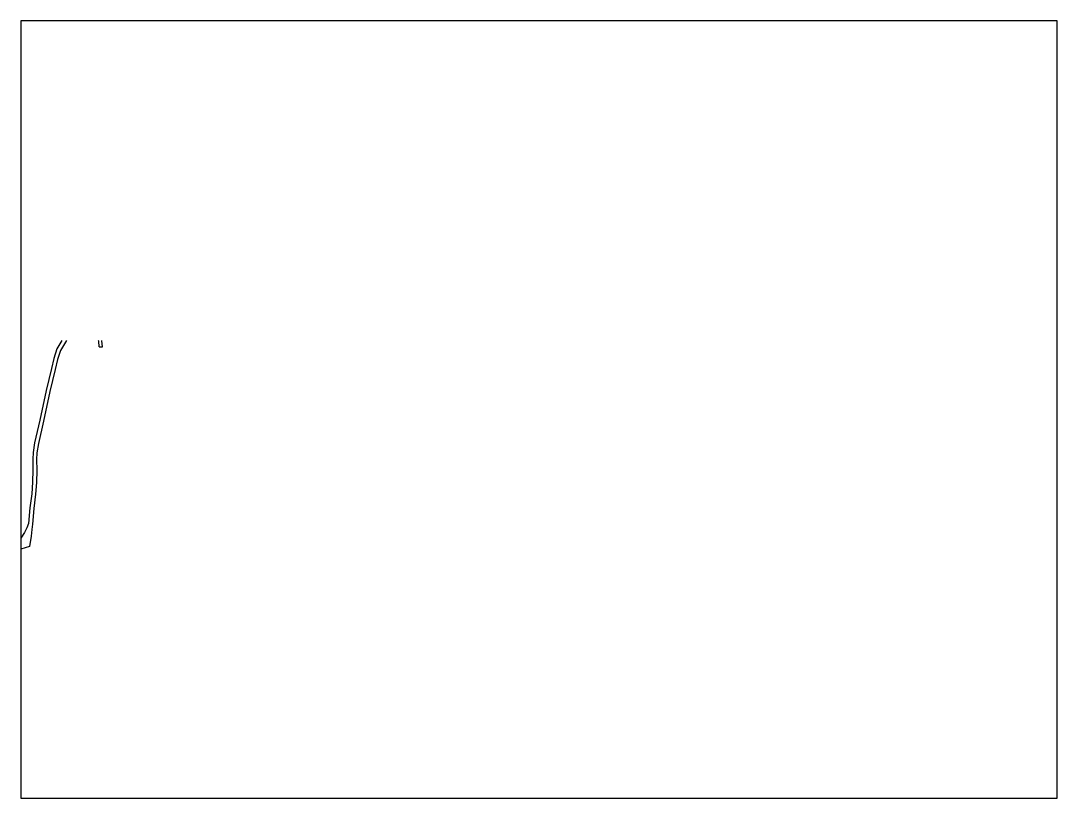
# Model space of a CAD drawing. Header units: metres. Extents: x -24000 to -20000, y -99000 to -96000.
# Drawn here: x -22400 to -21600, y -97800 to -97200 of the extents above; entities that cross this region are included whole.
import ezdxf

# ---------------------------------------------------------------- set-up
doc = ezdxf.new("R2010")
doc.units = ezdxf.units.M
doc.header["$LTSCALE"] = 2.5
doc.layers.add('図郭', color=7, linetype='Continuous')
doc.layers.add('道路', color=7, linetype='Continuous')

msp = doc.modelspace()

# ---------------------------------------------------------------- linework, layer by layer
at = {"layer": '図郭'}
msp.add_lwpolyline([(-22400, -97800), (-21600, -97800), (-21600, -97200), (-22400, -97200)], close=True, dxfattribs=at)
at = {"layer": '道路'}
for points in [[(-22368.22, -97446.74), (-22372.01, -97453.26), (-22374.55, -97460.6), (-22376.31, -97468.46), (-22380.44, -97485.45), (-22385.3, -97508.26), (-22389.27, -97525.66), (-22390.46, -97533.16), (-22390.71, -97538.39), (-22390.69, -97546.68), (-22390.83, -97556.11), (-22391.55, -97565.02), (-22392.85, -97575.99), (-22393.97, -97587.89), (-22395.4, -97591.43), (-22396.98, -97594.89)], [(-22364.77, -97446.74), (-22369.27, -97454.51), (-22371.66, -97461.42), (-22373.39, -97469.16), (-22377.51, -97486.13), (-22382.37, -97508.93), (-22386.32, -97526.23), (-22387.47, -97533.47), (-22387.71, -97538.46), (-22387.69, -97546.69), (-22387.83, -97556.26), (-22388.56, -97565.32), (-22389.87, -97576.3), (-22391.01, -97588.36), (-22391.38, -97592.67), (-22391.92, -97597.79)], [(-22339.35, -97451.77), (-22339.77, -97447.37), (-22339.92, -97446.74)], [(-22336.86, -97451.53), (-22337.3, -97446.96), (-22337.35, -97446.74)], [(-22339.35, -97451.77), (-22336.86, -97451.53)], [(-22396.98, -97594.89), (-22400, -97599.35)], [(-22396.98, -97594.89), (-22400, -97599.35)], [(-22391.92, -97597.79), (-22393.33, -97605.7)], [(-22391.92, -97597.79), (-22393.33, -97605.7)], [(-22393.33, -97605.7), (-22400, -97607.73)]]:
    msp.add_lwpolyline(points, dxfattribs=at)

doc.saveas('drawing.dxf')
